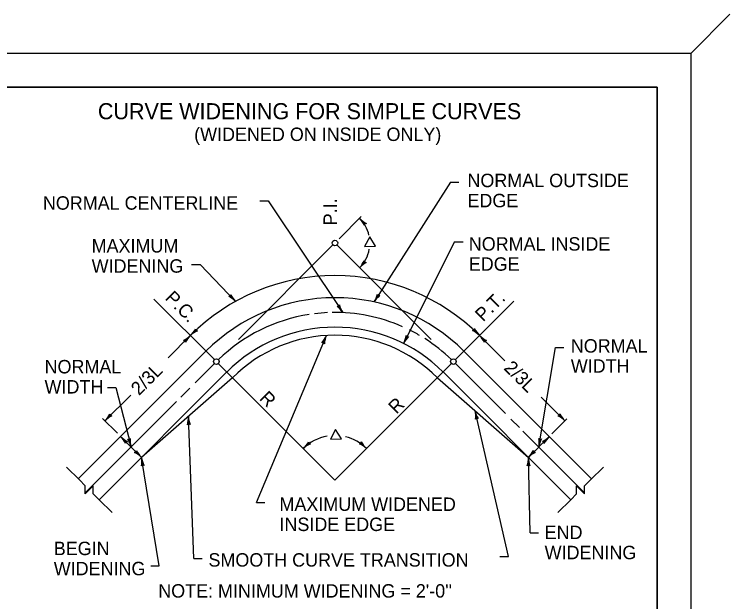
# Model space of a CAD drawing. Extents: x 997.6 to 1036.6, y 998.9 to 1022.6.
# Drawn here: x 1025.91 to 1036.58, y 1013.83 to 1022.58 of the extents above; entities that cross this region are included whole.
import ezdxf

# ---------------------------------------------------------------- set-up
doc = ezdxf.new("R2010")
doc.units = 0
for name, color, linetype in [('Level 1', 7, 'Continuous'), ('Level 10', 7, 'Continuous'), ('Level 11', 7, 'Continuous'), ('Level 14', 7, 'Continuous')]:
    doc.layers.add(name, color=color, linetype=linetype)

msp = doc.modelspace()

# ---------------------------------------------------------------- linework, layer by layer
at = {"layer": 'Level 1'}
for p, q in [((1032.414, 1020.083), (1031.276, 1018.297)), ((1032.414, 1020.083), (1032.539, 1020.083)), ((1029.572, 1019.802), (1029.697, 1019.802)), ((1029.697, 1019.802), (1030.811, 1018.138)), ((1031.086, 1019.57), (1030.756, 1019.239)), ((1032.478, 1019.192), (1031.717, 1017.677)), ((1032.478, 1019.192), (1032.603, 1019.192)), ((1030.663, 1019.147), (1029.254, 1017.737)), ((1030.722, 1019.147), (1032.13, 1017.738)), ((1028.556, 1018.857), (1028.681, 1018.857)), ((1028.681, 1018.857), (1029.21, 1018.305)), ((1028.896, 1017.438), (1027.994, 1018.34)), ((1033.362, 1018.31), (1032.49, 1017.437)), ((1028.536, 1017.797), (1028.204, 1017.464)), ((1029.525, 1015.307), (1030.565, 1017.797)), ((1032.849, 1017.797), (1033.228, 1017.418)), ((1033.733, 1016.135), (1033.981, 1017.619)), ((1033.981, 1017.619), (1034.106, 1017.619)), ((1028.769, 1017.564), (1026.865, 1015.659)), ((1032.616, 1017.564), (1034.52, 1015.659)), ((1028.896, 1017.379), (1028.61, 1017.093)), ((1030.693, 1015.64), (1028.954, 1017.379)), ((1032.431, 1017.379), (1030.693, 1015.641)), ((1032.46, 1017.408), (1032.46, 1017.408)), ((1032.49, 1017.379), (1033.234, 1016.635)), ((1029.081, 1017.253), (1027.176, 1015.348)), ((1029.165, 1017.168), (1027.808, 1015.98)), ((1032.22, 1017.168), (1033.578, 1015.98)), ((1032.305, 1017.253), (1034.209, 1015.348)), ((1027.302, 1017.023), (1027.427, 1017.023)), ((1027.427, 1017.023), (1027.652, 1016.135)), ((1028.53, 1017.013), (1028.396, 1016.879)), ((1027.648, 1016.908), (1027.264, 1016.524)), ((1033.767, 1016.879), (1034.122, 1016.524)), ((1028.33, 1016.813), (1026.97, 1015.453)), ((1033.279, 1014.501), (1032.782, 1016.676)), ((1027.449, 1016.339), (1027.228, 1016.56)), ((1028.588, 1014.472), (1028.508, 1016.592)), ((1033.317, 1016.551), (1033.444, 1016.424)), ((1034.153, 1016.555), (1033.927, 1016.329)), ((1033.495, 1016.373), (1034.415, 1015.453)), ((1027.808, 1015.98), (1027.497, 1016.291)), ((1033.889, 1016.291), (1033.578, 1015.98)), ((1027.652, 1016.135), (1027.652, 1016.135)), ((1033.733, 1016.135), (1033.733, 1016.135)), ((1028.071, 1014.365), (1027.808, 1015.98)), ((1033.604, 1014.857), (1033.578, 1015.98)), ((1026.882, 1015.643), (1026.689, 1015.835)), ((1034.504, 1015.643), (1034.696, 1015.835)), ((1027.369, 1015.156), (1027.176, 1015.348)), ((1034.017, 1015.156), (1034.209, 1015.348)), ((1029.525, 1015.307), (1029.65, 1015.307)), ((1033.604, 1014.857), (1033.729, 1014.857)), ((1033.154, 1014.501), (1033.279, 1014.501)), ((1028.588, 1014.472), (1028.713, 1014.472)), ((1027.946, 1014.365), (1028.071, 1014.365))]:
    msp.add_line(p, q, dxfattribs=at)
for points in [[(1031.136, 1019.122), (1031.298, 1019.128), (1031.212, 1019.265)], [(1030.626, 1016.25), (1030.789, 1016.256), (1030.703, 1016.394)]]:
    msp.add_lwpolyline(points, close=True, dxfattribs=at)
for points in [[(1027.176, 1015.348), (1027.088, 1015.437), (1027.088, 1015.554), (1026.97, 1015.437), (1026.97, 1015.555), (1026.882, 1015.643)], [(1034.209, 1015.348), (1034.297, 1015.437), (1034.297, 1015.554), (1034.415, 1015.437), (1034.415, 1015.555), (1034.504, 1015.643)]]:
    msp.add_lwpolyline(points, dxfattribs=at)
for centre in [(1030.693, 1019.176), (1028.925, 1017.408), (1032.46, 1017.408)]:
    msp.add_circle(centre, 0.0414, dxfattribs=at)
for centre, radius, start, end in [((1031.347, 1019.811), 0.391, 223, 241.6688), ((1030.775, 1019.278), 0.391, 24.3472, 42.9939), ((1031.347, 1019.811), 0.391, 222.9878, 223), ((1030.693, 1019.176), 0.521, 12.9141, 45), ((1031.162, 1019.435), 0.0312, 91.7746, 173.8913), ((1030.693, 1019.176), 0.521, 314.9973, 349.543), ((1030.771, 1019.069), 0.391, 317.9737, 336.6425), ((1031.351, 1018.546), 0.391, 119.3209, 137.9676), ((1031.16, 1018.918), 0.0312, 186.7483, 268.865), ((1030.771, 1019.069), 0.391, 317.9615, 317.9737), ((1030.693, 1015.64), 3.049, 44.9991, 135), ((1030.693, 1015.64), 2.72, 44.9991, 135), ((1029.107, 1018.412), 0.0312, 272.5909, 354.7076), ((1028.928, 1018.034), 0.391, 43.8163, 62.485), ((1029.492, 1018.575), 0.391, 205.1634, 223.8102), ((1030.946, 1018.507), 0.391, 327.4992, 346.168), ((1031.605, 1018.087), 0.391, 128.8464, 147.4931), ((1031.356, 1018.422), 0.0312, 196.2738, 278.3905), ((1028.928, 1018.034), 0.391, 43.804, 43.8163), ((1030.729, 1018.261), 0.0312, 262.5784, 344.6951), ((1030.487, 1017.92), 0.391, 33.8038, 52.4726), ((1031.136, 1018.355), 0.391, 195.1509, 213.7977), ((1030.946, 1018.507), 0.391, 327.487, 327.4992), ((1030.693, 1015.64), 2.5, 92.489, 96.9656), ((1030.693, 1015.64), 2.5, 66.245, 90.9873), ((1030.487, 1017.92), 0.391, 33.7915, 33.8038), ((1030.693, 1015.64), 2.5, 98.8438, 134.0497), ((1030.693, 1015.64), 2.28, 44.9991, 135), ((1028.26, 1018.073), 0.391, 296.3472, 314.9939), ((1028.813, 1017.52), 0.391, 135, 153.6688), ((1028.275, 1018.087), 0.391, 312.005, 330.6738), ((1028.798, 1017.506), 0.391, 113.3522, 131.9989), ((1028.813, 1017.52), 0.391, 134.9878, 135), ((1028.275, 1018.087), 0.391, 311.9928, 312.005), ((1028.647, 1017.896), 0.0312, 180.7796, 262.8963), ((1030.693, 1015.64), 2.16, 44.9991, 135), ((1030.205, 1017.947), 0.391, 318.6655, 337.3122), ((1030.926, 1017.646), 0.391, 157.3183, 175.9871), ((1030.926, 1017.646), 0.391, 157.3061, 157.3183), ((1031.368, 1017.853), 0.391, 333.3128, 351.9815), ((1031.783, 1017.81), 0.0312, 202.0874, 284.2041), ((1030.693, 1015.64), 2.5, 59.6853, 63.6491), ((1032.744, 1017.902), 0.0312, 273.7746, 355.8913), ((1032.573, 1017.52), 0.391, 45, 63.6688), ((1033.125, 1018.073), 0.391, 206.3472, 224.9939), ((1032.573, 1017.52), 0.391, 44.9878, 45), ((1033.125, 1018.073), 0.391, 225.0019, 243.6707), ((1032.573, 1017.52), 0.391, 26.349, 44.9958), ((1033.125, 1018.073), 0.391, 224.9896, 225.0019), ((1028.431, 1017.692), 0.0312, 3.7746, 85.8913), ((1030.508, 1017.659), 0.0312, 26.0929, 108.2096), ((1032.066, 1017.502), 0.391, 134.6599, 153.3067), ((1030.693, 1015.64), 2.5, 45.9503, 57.595), ((1032.954, 1017.692), 0.0312, 93.7765, 175.8932), ((1031.368, 1017.853), 0.391, 333.3005, 333.3128), ((1026.988, 1016.8), 0.391, 315, 333.6688), ((1027.369, 1016.629), 0.0312, 183.7746, 265.8913), ((1033.163, 1016.763), 0.391, 192.8708, 211.5396), ((1032.402, 1016.589), 0.391, 354.2179, 12.8647), ((1033.163, 1016.763), 0.391, 192.8585, 192.8708), ((1034.017, 1016.629), 0.0312, 273.7765, 355.8932), ((1034.398, 1016.8), 0.391, 206.349, 224.9958), ((1027.54, 1016.248), 0.391, 116.3472, 134.9939), ((1026.988, 1016.8), 0.391, 314.9878, 315), ((1028.117, 1016.577), 0.391, 343.5215, 2.1682), ((1028.898, 1016.607), 0.391, 182.1743, 200.8431), ((1028.898, 1016.607), 0.391, 182.1621, 182.1743), ((1032.815, 1016.531), 0.0312, 61.6454, 143.7621), ((1033.846, 1016.248), 0.391, 45.0019, 63.6707), ((1033.846, 1016.248), 0.391, 44.9897, 45.0019), ((1028.513, 1016.444), 0.0312, 50.9489, 133.0656), ((1027.773, 1016.567), 0.391, 224.9693, 243.6381), ((1027.22, 1016.015), 0.391, 26.3165, 44.9632), ((1027.773, 1016.567), 0.391, 224.9571, 224.9693), ((1027.602, 1016.186), 0.0312, 93.7439, 175.8606), ((1027.616, 1016.279), 0.0312, 243.0151, 325.1318), ((1027.274, 1016.039), 0.391, 14.2405, 32.9093), ((1028.031, 1016.231), 0.391, 175.5876, 194.2344), ((1030.693, 1015.64), 0.667, 100.0205, 134.9949), ((1029.96, 1016.403), 0.391, 311.9516, 330.6204), ((1030.331, 1016.211), 0.0312, 180.7262, 262.8429), ((1030.693, 1015.64), 0.667, 45, 76.3694), ((1031.054, 1016.212), 0.0312, 276.7721, 358.8888), ((1031.426, 1016.402), 0.391, 209.3447, 227.9914), ((1033.758, 1016.282), 0.0312, 219.2895, 301.4062), ((1033.348, 1016.2), 0.391, 350.5149, 9.1837), ((1034.118, 1016.071), 0.391, 151.8621, 170.5088), ((1033.613, 1016.567), 0.391, 296.3472, 314.9939), ((1033.784, 1016.186), 0.0312, 3.7746, 85.8913), ((1034.165, 1016.015), 0.391, 135, 153.6688), ((1034.165, 1016.015), 0.391, 134.9878, 135), ((1027.274, 1016.039), 0.391, 14.2283, 14.2405), ((1030.482, 1015.822), 0.391, 113.2988, 131.9455), ((1029.96, 1016.403), 0.391, 311.9394, 311.9516), ((1030.903, 1015.822), 0.391, 47.9975, 66.6663), ((1030.903, 1015.822), 0.391, 47.9853, 47.9975), ((1033.348, 1016.2), 0.391, 350.5027, 350.5149), ((1027.703, 1016.085), 0.0312, 273.7439, 355.8606), ((1027.531, 1015.704), 0.391, 44.9693, 63.6381), ((1028.084, 1016.256), 0.391, 206.3165, 224.9632), ((1033.301, 1016.256), 0.391, 315, 333.6688), ((1033.854, 1015.703), 0.391, 116.3472, 134.9939), ((1033.683, 1016.085), 0.0312, 183.7746, 265.8913), ((1027.531, 1015.704), 0.391, 44.9571, 44.9693), ((1028.193, 1016.043), 0.391, 189.2661, 207.9349), ((1027.422, 1015.917), 0.391, 350.6133, 9.26), ((1028.193, 1016.043), 0.391, 189.2539, 189.2661), ((1033.187, 1015.97), 0.391, 342.7116, 1.3583), ((1033.301, 1016.256), 0.391, 314.9878, 315), ((1033.968, 1015.989), 0.391, 181.3644, 200.0332), ((1033.968, 1015.989), 0.391, 181.3522, 181.3644), ((1027.832, 1015.833), 0.0312, 58.0407, 140.1574), ((1033.581, 1015.831), 0.0312, 50.139, 132.2557)]:
    msp.add_arc(centre, radius, start, end, dxfattribs=at)
at = {"layer": 'Level 10'}
for p, q in [((1007, 1021.5), (1035.5, 1021.5)), ((1035.5, 1021.5), (1035.5, 1000.5))]:
    msp.add_line(p, q, dxfattribs=at)
msp.add_lwpolyline([(1007, 1000.5), (1035.5, 1000.5), (1035.5, 1021.5), (1007, 1021.5)], close=True, dxfattribs=at)
at = {"layer": 'Level 11'}
msp.add_lwpolyline([(1007, 1000.5), (1035.5, 1000.5), (1035.5, 1021.5), (1007, 1021.5)], close=True, dxfattribs=at)
at = {"layer": 'Level 14'}
for q in [(1036.579, 1022.584), (1000, 1022), (1036, 1000)]:
    msp.add_line((1036, 1022), q, dxfattribs=at)

# ---------------------------------------------------------------- texts
at = {"layer": 'Level 1'}
for s, height, p in [('CURVE WIDENING FOR SIMPLE CURVES', 0.24, (1027.158, 1021.02)), ('(WIDENED ON INSIDE ONLY)', 0.2, (1028.594, 1020.696)), ('NORMAL OUTSIDE', 0.2, (1032.669, 1020.008)), ('NORMAL CENTERLINE', 0.2, (1026.338, 1019.672)), ('EDGE', 0.2, (1032.669, 1019.708)), ('MAXIMUM', 0.2, (1027.065, 1019.033)), ('NORMAL INSIDE', 0.2, (1032.689, 1019.062)), ('WIDENING', 0.2, (1027.065, 1018.733)), ('EDGE', 0.2, (1032.689, 1018.762)), ('NORMAL', 0.2, (1034.21, 1017.542)), ('NORMAL', 0.2, (1026.363, 1017.232)), ('WIDTH', 0.2, (1034.21, 1017.242)), ('WIDTH', 0.2, (1026.363, 1016.932)), ('MAXIMUM WIDENED', 0.2, (1029.866, 1015.182)), ('INSIDE EDGE', 0.2, (1029.866, 1014.882)), ('END', 0.2, (1033.82, 1014.762)), ('BEGIN', 0.2, (1026.5, 1014.523)), ('WIDENING', 0.2, (1033.82, 1014.462)), ('SMOOTH CURVE TRANSITION', 0.2, (1028.807, 1014.352)), ('WIDENING', 0.2, (1026.5, 1014.223)), ("NOTE: MINIMUM WIDENING = 2'-0''", 0.2, (1028.058, 1013.89))]:
    msp.add_text(s, height=height, dxfattribs=at).set_placement(p)
for s, rotation, p in [('P.I.', 90, (1030.722, 1019.439)), ('P.C.', 314.9948, (1028.147, 1018.343)), ('P.T.', 45, (1032.903, 1017.991)), ('2/3L', 315, (1033.2, 1017.301)), ('2/3L', 45, (1027.771, 1016.892)), ('R', 314.9973, (1029.554, 1016.848)), ('R', 45, (1031.61, 1016.615))]:
    msp.add_text(s, height=0.2, rotation=rotation, dxfattribs=at).set_placement(p)

doc.saveas('drawing.dxf')
